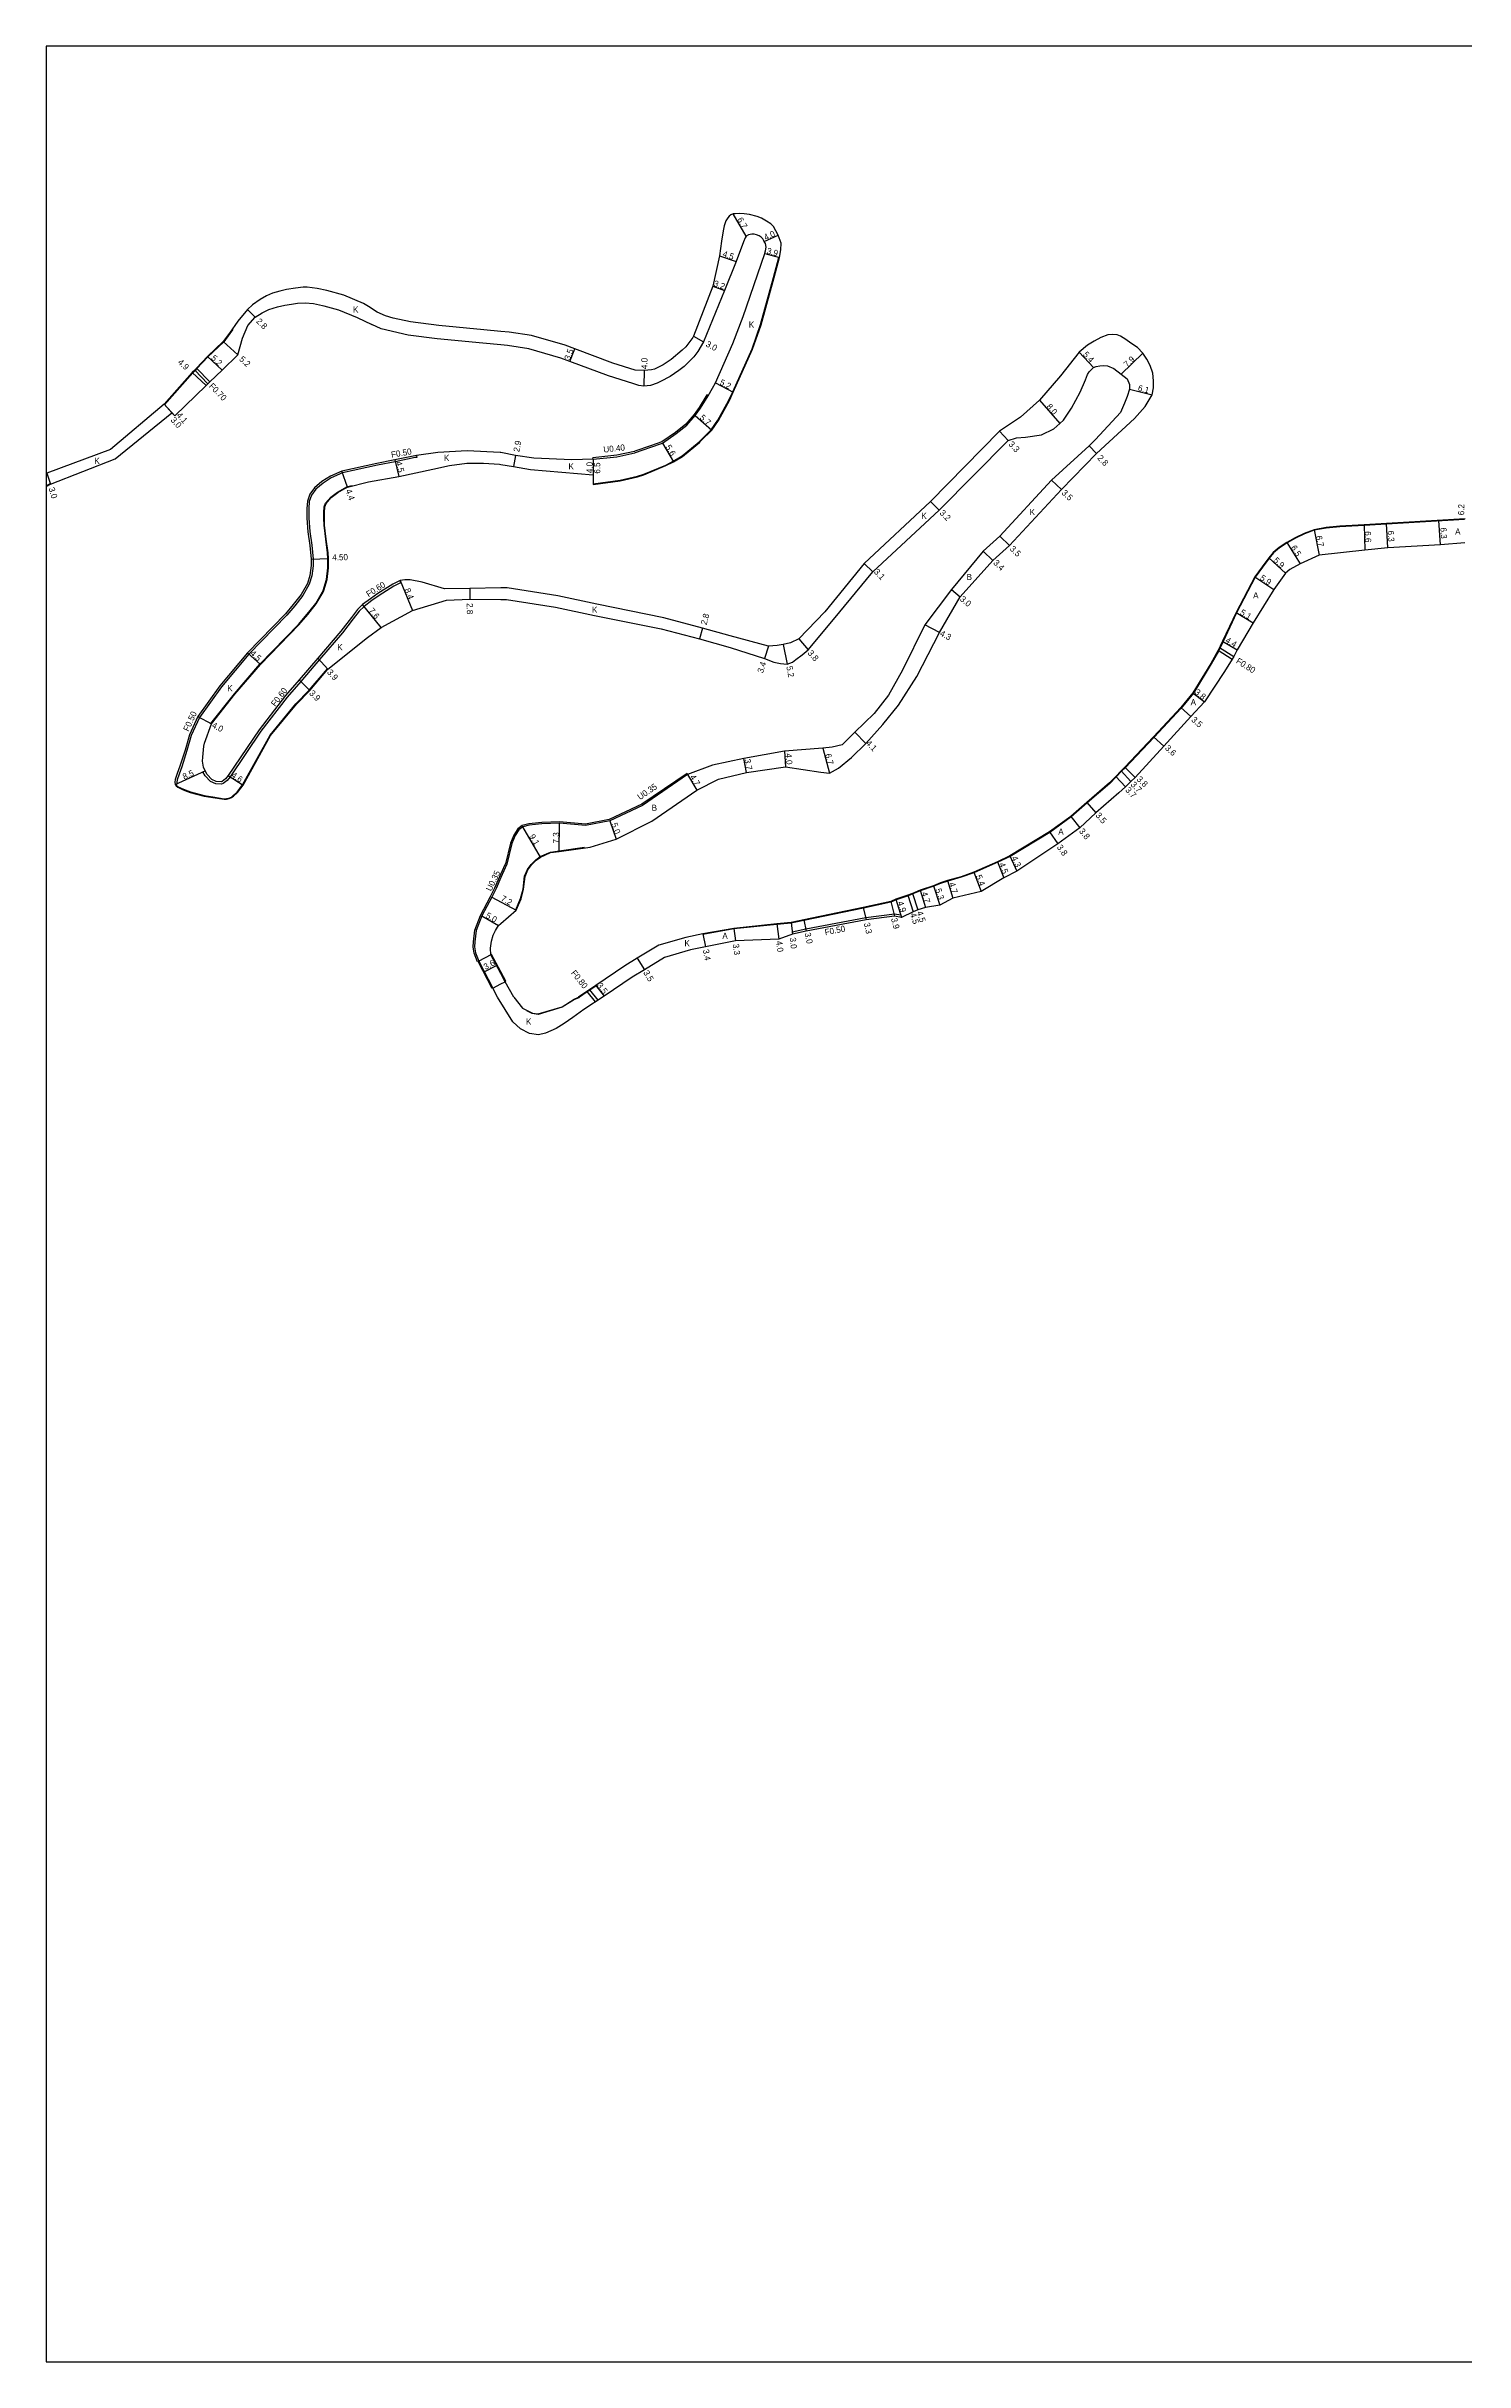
# Model space of a CAD drawing. Header units: metres. Extents: x -28000 to -24000, y -108000 to -105000.
# Drawn here: x -26400 to -26032, y -105600 to -105000 of the extents above; entities that cross this region are included whole.
import ezdxf

# ---------------------------------------------------------------- set-up
doc = ezdxf.new("R2010")
doc.units = ezdxf.units.M
doc.header["$LTSCALE"] = 2.5
for name, color, linetype in [('側溝・桝', 7, 'Continuous'), ('図郭', 7, 'Continuous'), ('幅員', 7, 'Continuous'), ('歩道・分離帯・安全施設', 7, 'Continuous'), ('舗装', 7, 'Continuous'), ('道路', 7, 'Continuous')]:
    doc.layers.add(name, color=color, linetype=linetype)
doc.styles.get("Standard").update_dxf_attribs({"font": ''})
doc.styles.get('Standard').set_extended_font_data('@MS PGothic')

msp = doc.modelspace()

# ---------------------------------------------------------------- linework, layer by layer
at = {"layer": '側溝・桝'}
for points in [[(-26361.53, -105083.89), (-26358.09, -105087.43)], [(-26361.05, -105083.38), (-26357.58, -105086.94)], [(-26228.44, -105090.55), (-26228.79, -105090.34), (-26230.74, -105093.56), (-26232.09, -105095.44), (-26234.25, -105097.88), (-26236.96, -105100.05), (-26240.49, -105102.52), (-26243.4, -105103.54), (-26247.44, -105104.92), (-26247.58, -105104.96), (-26252.14, -105105.98), (-26258.33, -105106.63)], [(-26304.07, -105106.02), (-26304, -105106.52), (-26304.41, -105106.57), (-26309.6, -105107.64), (-26314.19, -105108.58), (-26323.23, -105110.57), (-26326.14, -105111.85), (-26328.27, -105113.17), (-26330.11, -105114.75), (-26331.28, -105116.32), (-26331.83, -105117.93), (-26331.96, -105119.74), (-26331.93, -105121.66), (-26331.94, -105122.27), (-26331.7, -105125.77), (-26331.19, -105129.3), (-26330.84, -105132.87), (-26330.85, -105134.59), (-26331.18, -105137.24), (-26331.84, -105139.38), (-26333.52, -105142.32), (-26335.6, -105144.99), (-26337.63, -105147.37), (-26347.49, -105157.5), (-26354.58, -105166.02), (-26360.32, -105173.94), (-26362.44, -105178.6), (-26363.54, -105182.51), (-26364.91, -105186.72), (-26365.6, -105188.64), (-26366.08, -105190.1), (-26366.14, -105190.73), (-26366.11, -105191.09)], [(-26258.29, -105107.02), (-26258.33, -105106.63)], [(-26308.07, -105139.03), (-26308.14, -105139.04), (-26308.75, -105139.3), (-26309.92, -105139.9), (-26313.71, -105142.3), (-26315.63, -105143.64), (-26317.62, -105145.13), (-26318.9, -105146.37), (-26320.42, -105148.35), (-26323.2, -105151.95), (-26329.21, -105158.93), (-26334.05, -105164.56), (-26337.55, -105168.63), (-26344.36, -105177.49), (-26352.36, -105189.34), (-26353.16, -105190.28), (-26354.15, -105191.05), (-26354.63, -105191.21), (-26356.1, -105191.15), (-26357.43, -105190.51), (-26358.82, -105189.07), (-26359.4, -105188.03), (-26359.41, -105188.01)], [(-26308.07, -105139.03), (-26308.31, -105138.46)], [(-26095.93, -105155.8), (-26092.2, -105158.12)], [(-26096.29, -105156.52), (-26092.63, -105158.8)], [(-26366.59, -105191.31), (-26366.11, -105191.09)], [(-26359.41, -105188.01), (-26358.86, -105187.76)], [(-26233.93, -105188.4), (-26245.61, -105196.4), (-26254.08, -105200.4), (-26260.28, -105201.59), (-26266.97, -105200.99), (-26271.57, -105201.17), (-26274.94, -105201.45), (-26276.66, -105201.94), (-26277.78, -105202.76), (-26278.81, -105204.38), (-26279.66, -105206.51), (-26280.98, -105211.83)], [(-26233.77, -105188.71), (-26233.93, -105188.4)], [(-26287.93, -105237.08), (-26288.1, -105237.18), (-26288.24, -105237.24), (-26289.12, -105235.03), (-26289.35, -105233.4), (-26289.3, -105232.02), (-26288.9, -105229.01), (-26287.43, -105225.21), (-26284.84, -105220.3), (-26283.75, -105218.06), (-26282.17, -105214.5)], [(-26282.17, -105214.5), (-26280.98, -105211.83)], [(-26178.49, -105225.18), (-26180.13, -105224.88), (-26187.59, -105225.87), (-26203.14, -105228.82), (-26206.67, -105229.54)], [(-26178.49, -105225.18), (-26178.32, -105225.72)], [(-26206.67, -105229.54), (-26206.61, -105230.04)], [(-26259.88, -105244.93), (-26257.71, -105247.64)], [(-26259.22, -105244.48), (-26257.04, -105247.2)]]:
    msp.add_lwpolyline(points, dxfattribs=at)
at = {"layer": '図郭'}
msp.add_lwpolyline([(-26400, -105600), (-25600, -105600), (-25600, -105000), (-26400, -105000)], close=True, dxfattribs=at)
at = {"layer": '幅員'}
for points in [[(-26218.62, -105049.24), (-26221.99, -105043.45)], [(-26213.91, -105050.6), (-26210.27, -105048.95)], [(-26213.76, -105053.7), (-26210, -105054.73)], [(-26225.49, -105054.33), (-26221.22, -105055.75)], [(-26227.21, -105062.18), (-26224.19, -105063.25)], [(-26347.84, -105068.18), (-26345.86, -105070.16)], [(-26354.13, -105076.46), (-26350.32, -105079.99)], [(-26232.27, -105075.12), (-26229.62, -105076.54)], [(-26354.43, -105083.92), (-26358.21, -105080.36)], [(-26264.27, -105081.68), (-26263.05, -105078.4)], [(-26128.57, -105083.22), (-26132.26, -105079.27)], [(-26121.43, -105085), (-26115.76, -105079.5)], [(-26358.54, -105087.86), (-26362.16, -105084.55)], [(-26245.03, -105084.04), (-26245.11, -105088.04)], [(-26226.57, -105087.23), (-26221.94, -105089.61)], [(-26119.27, -105088.83), (-26113.36, -105090.35)], [(-26369.45, -105092.76), (-26366.68, -105095.78)], [(-26369.45, -105092.76), (-26367.42, -105094.97)], [(-26231.78, -105095.69), (-26227.54, -105099.5)], [(-26142.55, -105091.72), (-26137.29, -105097.75)], [(-26150.66, -105102.16), (-26152.93, -105099.76)], [(-26309.7, -105107.15), (-26308.59, -105111.51)], [(-26278.38, -105106), (-26278.92, -105108.85)], [(-26258.29, -105107.02), (-26258.29, -105111.02)], [(-26258.29, -105107.02), (-26258.29, -105113.52)], [(-26240.31, -105102.87), (-26237.41, -105107.66)], [(-26129.74, -105103.5), (-26127.81, -105105.53)], [(-26399.85, -105110.61), (-26398.95, -105113.47)], [(-26321.92, -105114.24), (-26323.39, -105110.09)], [(-26136.89, -105114.84), (-26139.42, -105112.42)], [(-26170.82, -105117.92), (-26168.56, -105120.18)], [(-26071.41, -105125.27), (-26070.07, -105131.84)], [(-26058.41, -105123.99), (-26058.22, -105130.59)], [(-26052.31, -105129.95), (-26052.67, -105123.66)], [(-26038.66, -105129.16), (-26039.03, -105122.87)], [(-26157.14, -105130.86), (-26154.71, -105133.24)], [(-26150.31, -105129.37), (-26152.84, -105126.95)], [(-26078.44, -105128.55), (-26075.04, -105134.09)], [(-26331.34, -105132.89), (-26326.84, -105132.77)], [(-26188.04, -105134.04), (-26185.76, -105136.14)], [(-26086.76, -105137.49), (-26081.83, -105140.74)], [(-26083.16, -105132.57), (-26078.83, -105136.57)], [(-26308.31, -105138.46), (-26305.12, -105146.23)], [(-26290.26, -105140.48), (-26290.23, -105143.28)], [(-26165.42, -105140.73), (-26163.11, -105142.64)], [(-26313.23, -105150.58), (-26318.01, -105144.67)], [(-26168.46, -105151.93), (-26172.25, -105149.9)], [(-26091.6, -105146.76), (-26087.23, -105149.38)], [(-26229.92, -105150.82), (-26230.66, -105153.52)], [(-26212.79, -105155.41), (-26213.86, -105158.63)], [(-26208.99, -105154.98), (-26207.96, -105160.07)], [(-26204.98, -105153.53), (-26202.5, -105156.41)], [(-26095.12, -105154.16), (-26091.32, -105156.38)], [(-26347.86, -105157.17), (-26344.52, -105160.18)], [(-26329.66, -105158.54), (-26327.05, -105161.44)], [(-26334.5, -105164.17), (-26331.73, -105166.91)], [(-26102.81, -105167.56), (-26099.83, -105169.91)], [(-26360.76, -105173.68), (-26357.21, -105175.54)], [(-26105.94, -105171.38), (-26103.33, -105173.7)], [(-26190.42, -105177.73), (-26187.59, -105180.69)], [(-26113, -105178.92), (-26110.37, -105181.38)], [(-26218.54, -105188.21), (-26219.2, -105184.57)], [(-26208.69, -105182.69), (-26208.37, -105186.68)], [(-26198.75, -105181.86), (-26196.98, -105188.33)], [(-26366.59, -105191.31), (-26358.86, -105187.76)], [(-26352.84, -105188.98), (-26348.99, -105191.5)], [(-26233.77, -105188.71), (-26231.36, -105192.75)], [(-26122.79, -105189.22), (-26120.24, -105191.91)], [(-26121.39, -105187.78), (-26118.86, -105190.48)], [(-26120.48, -105186.84), (-26117.75, -105189.48)], [(-26130.29, -105195.97), (-26128, -105198.62)], [(-26271.88, -105210.09), (-26276.51, -105202.25)], [(-26267.03, -105208.64), (-26266.98, -105201.34)], [(-26253.97, -105200.73), (-26252.3, -105205.45)], [(-26139.97, -105203.6), (-26137.79, -105206.7)], [(-26134.47, -105199.58), (-26132.1, -105202.55)], [(-26150.23, -105209.82), (-26148.42, -105213.72)], [(-26159.63, -105214.01), (-26157.65, -105219.04)], [(-26153.43, -105211.31), (-26151.84, -105215.52)], [(-26284.53, -105220.46), (-26278.18, -105223.85)], [(-26181.11, -105221.61), (-26180.14, -105225.39)], [(-26179.79, -105221.04), (-26178.32, -105225.72)], [(-26176.68, -105219.98), (-26175.3, -105224.26)], [(-26175.5, -105219.5), (-26174.13, -105223.78)], [(-26173.52, -105218.69), (-26172.16, -105223.19)], [(-26170.02, -105217.54), (-26168.43, -105222.59)], [(-26166.38, -105216.2), (-26165.05, -105220.71)], [(-26287.11, -105225.35), (-26282.78, -105227.86)], [(-26210.63, -105227.43), (-26210.12, -105231.4)], [(-26206.95, -105227.06), (-26206.61, -105230.04)], [(-26203.68, -105226.38), (-26203.05, -105229.31)], [(-26188.25, -105223.15), (-26187.51, -105226.37)], [(-26229.83, -105229.98), (-26229.18, -105233.32)], [(-26221.82, -105228.57), (-26221.39, -105231.84)], [(-26286.47, -105239.84), (-26283.29, -105238.16)], [(-26246.81, -105236.3), (-26244.98, -105239.29)], [(-26257.57, -105243.36), (-26255.44, -105246.14)]]:
    msp.add_lwpolyline(points, dxfattribs=at)
at = {"layer": '歩道・分離帯・安全施設'}
for points in [[(-26258.29, -105113.37), (-26251.27, -105112.47), (-26246.8, -105111.42), (-26245.16, -105110.88), (-26239.44, -105108.52), (-26237.48, -105107.53), (-26235.18, -105106.15), (-26230.82, -105102.52), (-26230.35, -105102.07), (-26227.66, -105099.41), (-26225.92, -105096.91), (-26223.07, -105091.71), (-26222.08, -105089.55), (-26217.06, -105078.42), (-26214.86, -105072.11), (-26211.53, -105059.9), (-26210.15, -105054.69)], [(-26351.65, -105073.37), (-26352.39, -105074.42), (-26354.02, -105076.56), (-26358.11, -105080.46), (-26360.94, -105083.48), (-26361.42, -105083.99), (-26362.05, -105084.65), (-26369.35, -105092.87)], [(-26400, -105113.93), (-26399.02, -105113.33), (-26398.99, -105113.32)], [(-26357.33, -105175.45), (-26351.21, -105167.77), (-26344.63, -105160.08), (-26334.66, -105149.84), (-26332.36, -105147.14), (-26330.18, -105144.35), (-26328.39, -105141.34), (-26328.23, -105140.98), (-26327.36, -105138.14), (-26326.99, -105135.17), (-26326.99, -105132.78), (-26327.09, -105131.26), (-26327.58, -105127.7), (-26328.01, -105124.13), (-26328.06, -105122.34), (-26328.07, -105120.84), (-26327.95, -105119.34), (-26327.61, -105118.42), (-26326.28, -105116.8), (-26324.55, -105115.54), (-26322.68, -105114.48), (-26321.97, -105114.1), (-26320.72, -105113.79)], [(-26032.38, -105122.63), (-26058.4, -105124.14), (-26064.7, -105124.48), (-26068.25, -105124.84), (-26071.37, -105125.42), (-26073.88, -105126.37), (-26076.24, -105127.48), (-26078.36, -105128.67), (-26080.37, -105129.99), (-26081.93, -105131.27), (-26083.06, -105132.68), (-26084.74, -105135.01), (-26086.63, -105137.57), (-26091.47, -105146.83), (-26094.98, -105154.22), (-26094.99, -105154.24)], [(-26094.99, -105154.23), (-26096.21, -105156.71), (-26098.04, -105160.04), (-26102.69, -105167.64), (-26105.83, -105171.47)], [(-26366.44, -105191.24), (-26366.44, -105191.25), (-26366.24, -105191.53), (-26365.82, -105191.88), (-26364.45, -105192.54), (-26363.35, -105192.97), (-26362.65, -105193.21), (-26359.08, -105194.15), (-26356.8, -105194.52), (-26353.89, -105194.98), (-26353.28, -105194.95), (-26352.65, -105194.82), (-26352.04, -105194.54), (-26351.54, -105194.17), (-26350.56, -105193.27), (-26349.12, -105191.42), (-26341.97, -105178.5), (-26335.29, -105170.39), (-26331.84, -105166.81), (-26327.15, -105161.33)], [(-26105.83, -105171.48), (-26112.89, -105179.02), (-26120.37, -105186.95), (-26121.28, -105187.88), (-26122.68, -105189.33), (-26124.3, -105191), (-26130.19, -105196.08), (-26134.38, -105199.69), (-26139.89, -105203.72), (-26150.15, -105209.95), (-26153.37, -105211.44), (-26159.57, -105214.15), (-26162.84, -105215.33)], [(-26278.32, -105223.78), (-26278.3, -105223.76), (-26277.1, -105220.83), (-26276.43, -105218.4), (-26276.03, -105215.05), (-26275.32, -105213.33), (-26274.34, -105212), (-26273.16, -105210.81), (-26271.96, -105209.96), (-26269.33, -105208.81), (-26267.05, -105208.49), (-26260.5, -105207.57)], [(-26162.84, -105215.33), (-26166.34, -105216.35), (-26168.22, -105216.93), (-26169.97, -105217.68), (-26173.46, -105218.83), (-26175.44, -105219.64), (-26176.62, -105220.12), (-26179.74, -105221.18), (-26181.07, -105221.75), (-26188.22, -105223.3), (-26203.65, -105226.52), (-26206.93, -105227.21), (-26210.62, -105227.58), (-26221.8, -105228.72), (-26229.8, -105230.13)], [(-26257.47, -105243.48), (-26259.13, -105244.6), (-26259.8, -105245.05), (-26261.8, -105246.41), (-26262.01, -105246.54), (-26263.1, -105247.04), (-26266.26, -105249.03), (-26272.51, -105250.86), (-26274.03, -105250.65), (-26275.43, -105249.97)]]:
    msp.add_lwpolyline(points, dxfattribs=at)
at = {"layer": '舗装'}
msp.add_lwpolyline([(-26229.83, -105229.98), (-26229.18, -105233.32)], dxfattribs=at)
at = {"layer": '道路'}
for points in [[(-26258.29, -105113.52), (-26251.25, -105112.62), (-26246.76, -105111.56), (-26245.1, -105111.02), (-26239.38, -105108.66), (-26237.41, -105107.66), (-26235.1, -105106.27), (-26230.73, -105102.64), (-26230.25, -105102.17), (-26227.54, -105099.5), (-26225.79, -105096.99), (-26222.94, -105091.78), (-26221.94, -105089.61), (-26216.92, -105078.48), (-26214.72, -105072.16), (-26211.38, -105059.94), (-26210, -105054.73), (-26209.64, -105052.71), (-26209.54, -105051), (-26210.27, -105048.95), (-26210.9, -105047.86), (-26211.54, -105046.71), (-26212.18, -105046.04), (-26213.32, -105045.27), (-26214.62, -105044.55), (-26215.72, -105044.07), (-26217.75, -105043.56), (-26219.09, -105043.37), (-26220.4, -105043.31), (-26221.44, -105043.37), (-26221.99, -105043.45), (-26222.55, -105043.67), (-26222.99, -105043.98), (-26223.38, -105044.43), (-26223.84, -105045.24), (-26224.28, -105046.54), (-26224.56, -105047.86), (-26225.01, -105050.53), (-26225.49, -105054.33), (-26227.21, -105062.18), (-26232.27, -105075.12), (-26232.45, -105075.43), (-26234.28, -105077.87), (-26235.15, -105078.75), (-26238.07, -105081.12), (-26240.11, -105082.54), (-26242.38, -105083.68), (-26243.16, -105083.88), (-26245.03, -105084.04), (-26247.36, -105083.94), (-26253.15, -105082.12), (-26263.05, -105078.4), (-26265.5, -105077.48), (-26274.21, -105074.94), (-26280.02, -105074.09), (-26282.17, -105073.89)], [(-26258.29, -105107.02), (-26252.08, -105106.37), (-26247.48, -105105.35), (-26247.31, -105105.3), (-26243.27, -105103.92), (-26240.31, -105102.87), (-26236.72, -105100.37), (-26233.97, -105098.17), (-26231.78, -105095.69), (-26230.4, -105093.78), (-26228.44, -105090.55), (-26227.29, -105088.63), (-26226.57, -105087.23), (-26222.03, -105077.02), (-26219.35, -105069.98), (-26213.76, -105053.7), (-26213.73, -105053.6), (-26213.57, -105052.97), (-26213.46, -105052.02), (-26213.63, -105051.13), (-26213.91, -105050.6), (-26214.28, -105049.93), (-26214.71, -105049.44), (-26215.24, -105049.14), (-26215.88, -105048.85), (-26216.52, -105048.68), (-26217.17, -105048.67), (-26218.01, -105048.88), (-26218.62, -105049.24), (-26218.88, -105049.62), (-26219.3, -105050.63), (-26221.22, -105055.75), (-26224.19, -105063.25), (-26229.62, -105076.54), (-26231.1, -105079.1), (-26232.19, -105080.44), (-26234.66, -105082.96), (-26236.02, -105083.98), (-26238.32, -105085.58), (-26240.78, -105086.89), (-26241.7, -105087.32), (-26243.42, -105087.89), (-26245.11, -105088.04), (-26246.45, -105087.89), (-26247.97, -105087.42), (-26254.29, -105085.43), (-26264.27, -105081.68), (-26266.6, -105080.8), (-26274.96, -105078.37), (-26280.43, -105077.56), (-26282.17, -105077.4)], [(-26282.17, -105073.89), (-26286.56, -105073.48), (-26298.28, -105072.31), (-26305.56, -105071.41), (-26310.07, -105070.45), (-26312.07, -105069.86), (-26314.2, -105068.92), (-26316.5, -105067.45), (-26317.81, -105066.65), (-26322.9, -105064.47), (-26322.92, -105064.46), (-26327.29, -105063.29), (-26329.81, -105062.74), (-26332.35, -105062.42), (-26333.46, -105062.45), (-26335.39, -105062.66), (-26337.71, -105063), (-26339.48, -105063.44), (-26341.34, -105064.01), (-26342.95, -105064.66), (-26344.53, -105065.57), (-26346.59, -105066.99), (-26347.84, -105068.18), (-26350.36, -105071.25), (-26352.51, -105074.34), (-26354.13, -105076.46), (-26358.21, -105080.36), (-26361.05, -105083.38), (-26361.53, -105083.89), (-26362.16, -105084.55), (-26369.45, -105092.76), (-26383.38, -105104.51), (-26399.85, -105110.61), (-26400, -105110.65)], [(-26400, -105114.11), (-26398.95, -105113.47), (-26382.17, -105106.86), (-26367.42, -105094.97), (-26366.68, -105095.78), (-26358.54, -105087.86), (-26358.09, -105087.43), (-26357.58, -105086.94), (-26354.43, -105083.92), (-26350.32, -105079.99), (-26349.14, -105075.59), (-26347.79, -105072.38), (-26345.86, -105070.16), (-26344.04, -105069.04), (-26342.36, -105068.19), (-26340.1, -105067.5), (-26338.17, -105067.04), (-26336.45, -105066.78), (-26334.87, -105066.55), (-26332.9, -105066.48), (-26330.73, -105066.66), (-26328.45, -105067.14), (-26328.1, -105067.21), (-26324.24, -105068.25), (-26319.46, -105070.3), (-26315.61, -105072.12)], [(-26282.17, -105077.4), (-26286.87, -105076.97), (-26298.67, -105075.79), (-26306.18, -105074.86), (-26313.2, -105073.19), (-26315.61, -105072.12)], [(-26127.81, -105105.53), (-26117.99, -105096.47), (-26115.2, -105093.36), (-26114.37, -105092.08), (-26113.36, -105090.35), (-26113.05, -105088.49), (-26112.99, -105086.7), (-26113.22, -105084.73), (-26113.91, -105082.7), (-26114.74, -105081.09), (-26115.76, -105079.5), (-26117.14, -105078.06), (-26118.89, -105076.91), (-26120.21, -105075.94), (-26121.57, -105075.14), (-26122.45, -105074.8), (-26123.53, -105074.65), (-26124.9, -105074.78), (-26126.67, -105075.43), (-26128.42, -105076.37), (-26130.13, -105077.47), (-26132.26, -105079.27), (-26137.15, -105085.42), (-26142.55, -105091.72), (-26147.49, -105096.12)], [(-26148.54, -105101.42), (-26146.18, -105101.25), (-26142.01, -105100.72), (-26138.84, -105099.11), (-26137.29, -105097.75), (-26136.36, -105096.84), (-26134.31, -105093.75), (-26132.05, -105089.62), (-26130.65, -105086.43), (-26130.11, -105085.01), (-26129.69, -105084.35), (-26129.26, -105083.89), (-26128.94, -105083.55), (-26128.57, -105083.22), (-26127.92, -105082.96), (-26126.9, -105082.82), (-26125.98, -105082.74), (-26124.91, -105082.78), (-26123.28, -105083.5), (-26121.43, -105085), (-26119.84, -105086.19), (-26119.22, -105087.61), (-26119.27, -105088.83), (-26119.82, -105090.78), (-26120.53, -105092.5), (-26121.6, -105094.91), (-26128.06, -105101.89), (-26129.74, -105103.5)], [(-26222.78, -105155.79), (-26213.86, -105158.63), (-26211.43, -105159.55), (-26209.69, -105159.93), (-26207.96, -105160.07), (-26206.63, -105159.58), (-26205.69, -105158.93), (-26204.09, -105157.67), (-26202.5, -105156.41), (-26195.95, -105148.5), (-26185.76, -105136.14), (-26168.56, -105120.18), (-26150.66, -105102.16), (-26148.54, -105101.42)], [(-26147.49, -105096.12), (-26152.93, -105099.76), (-26170.82, -105117.92), (-26188.04, -105134.04), (-26198.21, -105146.52), (-26204.98, -105153.53), (-26207.1, -105154.57), (-26208.99, -105154.98), (-26210.6, -105155.29), (-26212.79, -105155.41), (-26222.76, -105152.79)], [(-26282.17, -105105.27), (-26282.39, -105105.23), (-26290.91, -105104.83), (-26298.48, -105105.29), (-26304.07, -105106.02), (-26304.5, -105106.08), (-26309.7, -105107.15), (-26314.29, -105108.09), (-26323.39, -105110.09), (-26326.37, -105111.41), (-26328.57, -105112.77), (-26330.48, -105114.41), (-26331.73, -105116.09), (-26332.32, -105117.83), (-26332.46, -105119.73), (-26332.43, -105121.66), (-26332.44, -105122.28), (-26332.2, -105125.83), (-26331.69, -105129.36), (-26331.34, -105132.89), (-26331.35, -105134.55), (-26331.67, -105137.13), (-26332.3, -105139.18), (-26333.94, -105142.04), (-26335.99, -105144.67), (-26338, -105147.03), (-26347.86, -105157.17), (-26354.98, -105165.71), (-26360.76, -105173.68), (-26362.91, -105178.43), (-26364.02, -105182.36), (-26365.38, -105186.56), (-26366.07, -105188.48), (-26366.57, -105189.99), (-26366.65, -105190.73), (-26366.59, -105191.31), (-26366.35, -105191.63), (-26365.9, -105192.01), (-26364.51, -105192.68), (-26363.4, -105193.11), (-26362.7, -105193.36), (-26359.11, -105194.29), (-26356.83, -105194.67), (-26353.9, -105195.13), (-26353.26, -105195.1), (-26352.6, -105194.96), (-26351.96, -105194.67), (-26351.45, -105194.29), (-26350.45, -105193.37), (-26348.99, -105191.5), (-26341.85, -105178.58), (-26335.18, -105170.49), (-26331.73, -105166.91), (-26327.05, -105161.44), (-26316.73, -105153.17), (-26313.23, -105150.58), (-26305.12, -105146.23), (-26296.25, -105143.54), (-26290.23, -105143.28), (-26282.17, -105143.35)], [(-26258.29, -105107.02), (-26263.8, -105107.19), (-26273.62, -105106.75), (-26278.38, -105106), (-26282.17, -105105.27)], [(-26129.74, -105103.5), (-26139.42, -105112.42), (-26152.84, -105126.95), (-26157.14, -105130.86), (-26165.42, -105140.73), (-26172.25, -105149.9), (-26178.04, -105161.63), (-26181.75, -105168.14), (-26185.39, -105172.86), (-26190.42, -105177.73), (-26193.75, -105181.01), (-26196.32, -105181.63), (-26198.75, -105181.86), (-26208.69, -105182.69), (-26219.2, -105184.57)], [(-26218.54, -105188.21), (-26208.37, -105186.68), (-26199.29, -105188.12), (-26196.98, -105188.33), (-26194.69, -105187.1), (-26191.3, -105184.31), (-26187.59, -105180.69), (-26183.15, -105175.77), (-26179.1, -105170.77), (-26174.38, -105163.29), (-26168.46, -105151.93), (-26163.11, -105142.64), (-26154.71, -105133.24), (-26150.31, -105129.37), (-26136.89, -105114.84), (-26127.81, -105105.53)], [(-26357.21, -105175.54), (-26351.1, -105167.86), (-26344.52, -105160.18), (-26334.55, -105149.94), (-26332.24, -105147.24), (-26330.05, -105144.44), (-26328.26, -105141.41), (-26328.09, -105141.03), (-26327.21, -105138.17), (-26326.84, -105135.18), (-26326.84, -105132.77), (-26326.94, -105131.24), (-26327.43, -105127.68), (-26327.86, -105124.12), (-26327.92, -105122.34), (-26327.92, -105120.85), (-26327.8, -105119.38), (-26327.47, -105118.5), (-26326.17, -105116.91), (-26324.47, -105115.66), (-26322.61, -105114.61), (-26321.92, -105114.24), (-26316.53, -105112.89), (-26308.59, -105111.51), (-26299.84, -105109.57), (-26295.47, -105108.63), (-26291.04, -105108.06), (-26286.71, -105108.02), (-26282.53, -105108.29), (-26282.17, -105108.35)], [(-26282.17, -105108.35), (-26278.92, -105108.85), (-26274.49, -105109.7), (-26258.29, -105111.02), (-26258.29, -105113.52)], [(-26032.22, -105122.48), (-26058.41, -105123.99), (-26064.71, -105124.33), (-26068.27, -105124.69), (-26071.41, -105125.27), (-26073.94, -105126.23), (-26076.31, -105127.34), (-26078.44, -105128.55), (-26080.46, -105129.87), (-26082.04, -105131.16), (-26083.16, -105132.57), (-26084.86, -105134.92), (-26086.76, -105137.49), (-26091.6, -105146.76), (-26095.12, -105154.16), (-26095.76, -105155.46), (-26096.34, -105156.64), (-26098.17, -105159.96), (-26102.81, -105167.56), (-26105.94, -105171.38), (-26113, -105178.92), (-26120.48, -105186.84), (-26121.39, -105187.78), (-26122.79, -105189.22), (-26124.4, -105190.89), (-26130.29, -105195.97), (-26134.47, -105199.58), (-26139.97, -105203.6), (-26150.23, -105209.82), (-26153.43, -105211.31), (-26159.63, -105214.01), (-26162.89, -105215.19)], [(-26032.35, -105128.67), (-26038.66, -105129.16), (-26052.31, -105129.95), (-26058.22, -105130.59), (-26070.07, -105131.84), (-26075.04, -105134.09), (-26077.67, -105135.62), (-26078.83, -105136.57), (-26081.83, -105140.74), (-26087.23, -105149.38), (-26091.32, -105156.38), (-26092.2, -105158.12), (-26092.63, -105158.8), (-26094.63, -105162.01), (-26099.83, -105169.91), (-26103.33, -105173.7), (-26110.37, -105181.38), (-26117.75, -105189.48), (-26118.86, -105190.48), (-26120.24, -105191.91), (-26121.99, -105193.44), (-26128, -105198.62), (-26132.1, -105202.55), (-26137.79, -105206.7), (-26148.42, -105213.72), (-26151.84, -105215.52), (-26157.65, -105219.04), (-26165.05, -105220.71), (-26168.43, -105222.59), (-26172.16, -105223.19), (-26174.13, -105223.78), (-26175.3, -105224.26), (-26178.32, -105225.72), (-26180.14, -105225.39), (-26187.51, -105226.37), (-26203.05, -105229.31), (-26206.61, -105230.04), (-26210.12, -105231.4), (-26221.39, -105231.84), (-26229.18, -105233.32), (-26233.05, -105234.1), (-26239.78, -105236.12), (-26244.98, -105239.29), (-26248.17, -105241.24), (-26255.44, -105246.14), (-26255.84, -105246.41)], [(-26282.17, -105140.37), (-26290.26, -105140.48), (-26296.76, -105140.56), (-26302.54, -105138.86), (-26305.69, -105138.26), (-26307.05, -105138.25), (-26308.31, -105138.46), (-26309.01, -105138.76), (-26310.22, -105139.38), (-26314.04, -105141.8), (-26315.99, -105143.15), (-26318.01, -105144.67), (-26319.35, -105145.97), (-26320.89, -105147.98), (-26323.67, -105151.57), (-26329.66, -105158.54), (-26334.5, -105164.17), (-26338.02, -105168.26), (-26344.85, -105177.14), (-26352.84, -105188.98), (-26353.57, -105189.84), (-26354.44, -105190.52), (-26354.71, -105190.61), (-26355.95, -105190.55), (-26357.07, -105190.01), (-26358.33, -105188.71), (-26358.86, -105187.76), (-26359.26, -105186.84), (-26359.49, -105185.28), (-26359.47, -105184.21), (-26359.16, -105181.33), (-26358.98, -105180.56), (-26357.21, -105175.54)], [(-26222.76, -105152.79), (-26229.92, -105150.82), (-26239.94, -105148.07), (-26257.27, -105144.58), (-26267.38, -105142.38), (-26280.53, -105140.35), (-26282.17, -105140.37)], [(-26282.17, -105143.35), (-26280.75, -105143.37), (-26268.01, -105145.32), (-26257.9, -105147.51), (-26240.63, -105150.99), (-26230.66, -105153.52), (-26222.78, -105155.79)], [(-26219.2, -105184.57), (-26227.31, -105186.27), (-26233.77, -105188.71), (-26245.43, -105196.71), (-26253.97, -105200.73), (-26260.26, -105201.94), (-26266.98, -105201.34), (-26271.55, -105201.52), (-26274.88, -105201.79), (-26276.51, -105202.25), (-26277.52, -105203.01), (-26278.49, -105204.54), (-26279.33, -105206.62), (-26280.65, -105211.95), (-26282.17, -105215.36)], [(-26282.17, -105227.32), (-26278.18, -105223.85), (-26276.95, -105220.88), (-26276.28, -105218.43), (-26275.89, -105215.09), (-26275.19, -105213.4), (-26274.23, -105212.1), (-26273.07, -105210.93), (-26271.88, -105210.09), (-26269.29, -105208.95), (-26267.03, -105208.64), (-26259.05, -105207.52), (-26252.3, -105205.45), (-26243.09, -105200.78), (-26231.36, -105192.75), (-26225.75, -105189.94), (-26218.54, -105188.21)], [(-26282.17, -105215.36), (-26283.43, -105218.21), (-26284.53, -105220.46), (-26287.11, -105225.35), (-26288.55, -105229.1), (-26288.95, -105232.05), (-26289, -105233.38), (-26288.78, -105234.94), (-26287.93, -105237.08)], [(-26162.89, -105215.19), (-26166.38, -105216.2), (-26168.25, -105216.78), (-26170.02, -105217.54), (-26173.52, -105218.69), (-26175.5, -105219.5), (-26176.68, -105219.98), (-26179.79, -105221.04), (-26181.11, -105221.61), (-26188.25, -105223.15), (-26203.68, -105226.38), (-26206.95, -105227.06), (-26210.63, -105227.43), (-26221.82, -105228.57), (-26229.83, -105229.98), (-26234.24, -105230.91), (-26241.21, -105232.89), (-26246.81, -105236.3), (-26250.07, -105238.29), (-26257.57, -105243.36), (-26259.22, -105244.48), (-26259.88, -105244.93), (-26262.07, -105246.41)], [(-26284.74, -105235.4), (-26284.86, -105233.73), (-26284.62, -105231.86), (-26284.15, -105230.34), (-26283.57, -105229.11), (-26282.78, -105227.86), (-26282.17, -105227.32)], [(-26287.93, -105237.08), (-26284.24, -105244.07)], [(-26284.74, -105235.4), (-26282.17, -105240.28)], [(-26283.01, -105246.41), (-26284.24, -105244.07)], [(-26282.17, -105240.28), (-26281.05, -105242.39)], [(-26278.78, -105246.41), (-26281.05, -105242.39)]]:
    msp.add_lwpolyline(points, dxfattribs=at)
for points in [[(-26288.1, -105237.18), (-26287.93, -105237.08), (-26284.24, -105244.07), (-26284.41, -105244.16)], [(-26282.17, -105240.28), (-26284.74, -105235.4), (-26287.93, -105237.08), (-26284.24, -105244.07), (-26282.17, -105242.98), (-26281.05, -105242.39)], [(-26282.17, -105240.28), (-26281.05, -105242.39), (-26280.88, -105242.29), (-26282.17, -105239.85), (-26284.57, -105235.31), (-26284.74, -105235.4)]]:
    msp.add_lwpolyline(points, close=True, dxfattribs=at)
at = {"layer": '道路', "flags": 128}
for points in [[(-26255.44, -105246.14), (-26260.71, -105249.61), (-26263.54, -105251.7), (-26265.81, -105253.23), (-26267.82, -105254.48), (-26270.63, -105255.75), (-26272.43, -105256.13), (-26274.73, -105255.85), (-26277.11, -105254.57), (-26279.12, -105252.78), (-26283.01, -105246.41)], [(-26278.78, -105246.41), (-26276.59, -105249.25), (-26273.99, -105250.51), (-26272.52, -105250.72), (-26266.32, -105248.91), (-26263.17, -105246.92), (-26262.07, -105246.41)]]:
    msp.add_lwpolyline(points, dxfattribs=at)

# ---------------------------------------------------------------- texts
at = {"layer": '側溝・桝'}
for s, rotation, p in [('F0.70', 314.24801, (-26357.97, -105088.18)), ('F0.50', 10.10645, (-26310.48, -105106.65)), ('U0.40', 5.98642, (-26255.52, -105105.3)), ('F0.60', 32.36591, (-26316.46, -105142.82)), ('F0.80', 328.10817, (-26091.78, -105159.72)), ('F0.60', 52.46133, (-26340.65, -105171.23)), ('F0.50', 65.45094, (-26363.14, -105177.67)), ('U0.35', 34.42381, (-26246.11, -105195.39)), ('U0.35', 64.06224, (-26284.69, -105219.1)), ('F0.50', 10.7285, (-26198.08, -105230.38)), ('F0.80', 308.69109, (-26264.11, -105240.19))]:
    msp.add_text(s, height=1.6, rotation=rotation, dxfattribs=at).set_placement(p)
at = {"layer": '幅員'}
for s, rotation, p in [('6.7', 300.23975, (-26221.02, -105044.91)), ('4.0', 24.41234, (-26213.59, -105050.34)), ('4.5', 341.57284, (-26224.84, -105054.44)), ('3.9', 344.73801, (-26213.4, -105053.7)), ('3.2', 340.54383, (-26227.18, -105062.09)), ('2.8', 315.09404, (-26345.72, -105071.43)), ('3.0', 331.86614, (-26229.21, -105077.67)), ('4.9', 317.53223, (-26366.05, -105082.07)), ('5.2', 316.73221, (-26357.42, -105080.97)), ('5.2', 317.19206, (-26350.13, -105081.26)), ('3.5', 69.51071, (-26264.31, -105081.5)), ('4.0', 88.86383, (-26244.22, -105083.66)), ('5.4', 313.08095, (-26131.43, -105080.01)), ('7.9', 44.14528, (-26119.81, -105083.29)), ('5.2', 332.76521, (-26225.63, -105087.6)), ('6.1', 345.59486, (-26117.18, -105089.23)), ('4.1', 312.48431, (-26366.37, -105095.74)), ('5.7', 318.01928, (-26230.78, -105096.45)), ('8.0', 311.12304, (-26140.89, -105093.46)), ('3.0', 312.48431, (-26367.91, -105096.95)), ('4.5', 284.34348, (-26309.45, -105107.75)), ('2.9', 79.27294, (-26277.41, -105105.22)), ('4.0', 89.95956, (-26258.39, -105110.62)), ('6.5', 89.95956, (-26256.43, -105110.74)), ('5.6', 301.20586, (-26239.6, -105103.85)), ('3.3', 313.4624, (-26150.72, -105103.25)), ('2.8', 313.59857, (-26127.7, -105106.81)), ('3.0', 287.47043, (-26399.44, -105114.57)), ('4.4', 289.53266, (-26322.47, -105115.07)), ('3.5', 316.22571, (-26136.97, -105115.87)), ('6.2', 88.80794, (-26032.51, -105121.54)), ('3.2', 315, (-26168.59, -105121.07)), ('6.6', 271.65594, (-26058.26, -105125.69)), ('6.3', 273.32123, (-26052.32, -105125.52)), ('6.3', 273.32123, (-26038.67, -105124.73)), ('4.50', 1.54259, (-26325.87, -105133.26)), ('3.5', 316.22571, (-26150.4, -105130.4)), ('6.5', 301.55056, (-26077.49, -105129.9)), ('6.7', 281.55712, (-26070.96, -105126.97)), ('3.1', 313, (-26185.6, -105136.31)), ('3.4', 315.71884, (-26154.67, -105134.01)), ('5.9', 326.57479, (-26085.58, -105138.15)), ('5.9', 317.25827, (-26082.1, -105133.41)), ('8.4', 292.3018, (-26307.23, -105140.82)), ('3.0', 320.44247, (-26163.34, -105143.51)), ('7.6', 308.97637, (-26316.55, -105146.32)), ('2.8', 270.6469, (-26291.02, -105144.29)), ('2.8', 74.61073, (-26228.88, -105150.07)), ('5.1', 329.10859, (-26090.74, -105147.16)), ('4.3', 331.84836, (-26168.56, -105152.64)), ('4.4', 329.64736, (-26094.55, -105154.38)), ('4.5', 317.99658, (-26347.31, -105157.53)), ('3.9', 311.96242, (-26327.35, -105162.31)), ('3.4', 71.62091, (-26214.26, -105162.56)), ('5.2', 281, (-26208.21, -105160.76)), ('3.8', 310.79353, (-26202.77, -105157.31)), ('3.9', 315.35031, (-26331.97, -105167.8)), ('3.8', 321.73537, (-26102.52, -105167.66)), ('3.5', 318.32528, (-26103.37, -105174.73)), ('4.0', 332.39437, (-26357.23, -105176.43)), ('3.7', 280.15944, (-26219.05, -105184.8)), ('4.0', 275, (-26208.43, -105183.29)), ('6.7', 285.27087, (-26198.19, -105183.52)), ('4.1', 313.70977, (-26187.71, -105180.72)), ('3.6', 316.9069, (-26110.17, -105182.04)), ('8.5', 24.64726, (-26364.22, -105190.11)), ('4.6', 326.70811, (-26352.2, -105189.28)), ('4.7', 300.86151, (-26233.3, -105189.3)), ('3.7', 313.35651, (-26120.45, -105192.86)), ('3.7', 313.047, (-26119.07, -105191.43)), ('3.8', 315.93381, (-26117.52, -105190.1)), ('7.3', 89.63373, (-26267.11, -105206.59)), ('5.0', 289.50346, (-26253.58, -105201.55)), ('3.8', 308.5896, (-26132.42, -105203.44)), ('3.5', 310.77089, (-26128.14, -105199.39)), ('9.1', 300.53427, (-26274.92, -105204.75)), ('3.8', 305.16784, (-26138.15, -105207.57)), ('5.4', 291.49317, (-26159.12, -105215.05)), ('4.5', 290.68217, (-26153.11, -105211.88)), ('4.3', 294.8479, (-26149.9, -105210.28)), ('7.2', 331.88656, (-26282.35, -105221.34)), ('4.9', 287.42258, (-26179.44, -105221.82)), ('4.7', 286.77244, (-26173.21, -105219.38)), ('5.3', 287.45666, (-26169.61, -105218.51)), ('4.7', 286.37348, (-26166.07, -105216.89)), ('5.0', 329.98541, (-26286.28, -105225.72)), ('3.3', 283.03751, (-26188.12, -105227.28)), ('3.9', 284.39327, (-26181.06, -105226.06)), ('4.5', 287.85732, (-26176.16, -105224.86)), ('4.5', 287.70023, (-26174.41, -105224.39)), ('3.3', 277.5984, (-26222.08, -105232.69)), ('4.0', 277.40021, (-26210.86, -105231.9)), ('3.0', 276.43086, (-26207.31, -105231.03)), ('3.0', 282.19986, (-26203.47, -105229.85)), ('3.6', 27.85445, (-26286.12, -105239.38)), ('3.5', 301.3692, (-26245.33, -105240.05)), ('3.4', 281.00033, (-26229.84, -105234.16)), ('3.5', 307.39122, (-26257.4, -105243.42))]:
    msp.add_text(s, height=1.6, rotation=rotation, dxfattribs=at).set_placement(p)
at = {"layer": '舗装'}
for s, p in [('K', (-26320.5, -105069.02)), ('K', (-26217.91, -105072.91)), ('K', (-26387.55, -105108.21)), ('K', (-26296.95, -105107.46)), ('K', (-26264.65, -105109.63)), ('K', (-26145.13, -105121.49)), ('K', (-26173.21, -105122.47)), ('A', (-26034.84, -105126.55)), ('B', (-26161.46, -105138.31)), ('A', (-26087.2, -105143.07)), ('K', (-26258.54, -105146.8)), ('K', (-26324.58, -105156.51)), ('K', (-26353.1, -105167.14)), ('A', (-26103.4, -105170.75)), ('B', (-26243.1, -105198.11)), ('A', (-26137.71, -105204.3)), ('K', (-26234.6, -105233.22)), ('A', (-26224.78, -105231.32)), ('K', (-26275.67, -105253.53))]:
    msp.add_text(s, height=1.6, dxfattribs=at).set_placement(p)

doc.saveas('drawing.dxf')
